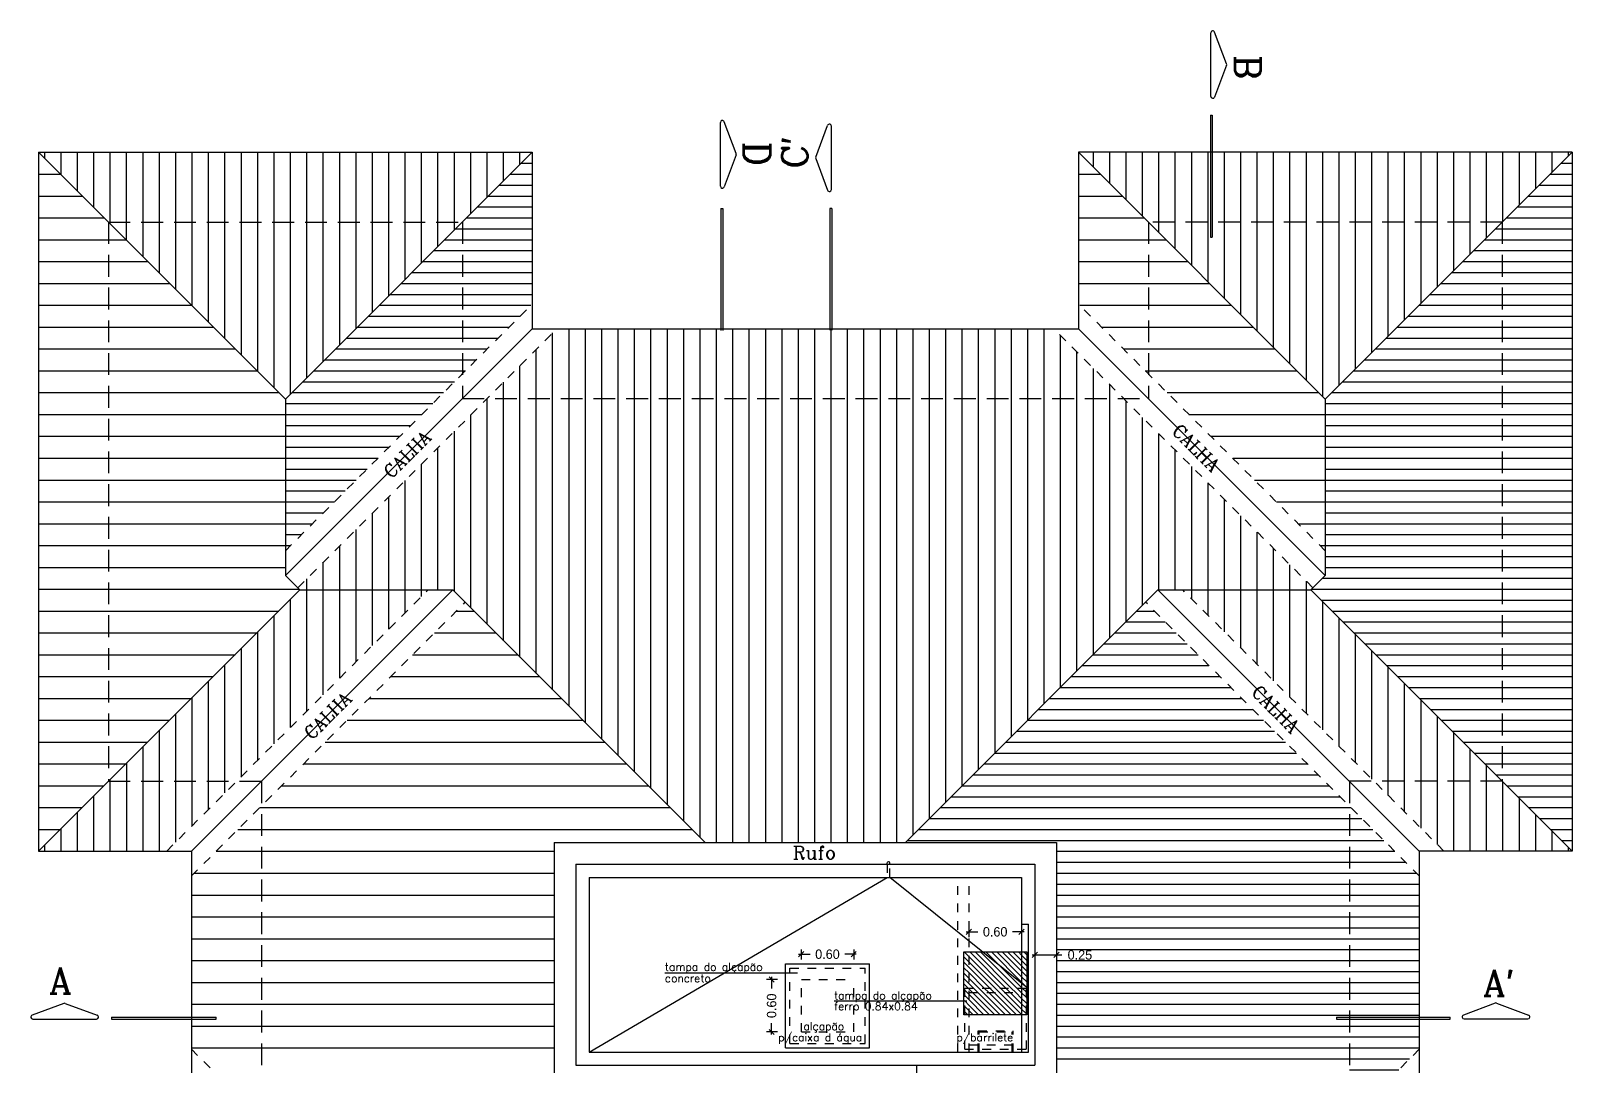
# Model space of a CAD drawing. Extents: x 63 to 100, y -593278 to 70.
# Drawn here: x 62.84 to 80.48, y 58.55 to 70.39 of the extents above; entities that cross this region are included whole.
import ezdxf

# ---------------------------------------------------------------- set-up
doc = ezdxf.new("R2010")
doc.units = 0
doc.header["$LTSCALE"] = 2
doc.linetypes.add('DASHED2', pattern=[0.375, 0.25, -0.125])
doc.layers.get('0').update_dxf_attribs({"linetype": 'CONTINUOUS'})
doc.layers.get('DEFPOINTS').update_dxf_attribs({"linetype": 'CONTINUOUS'})
for name, color, linetype in [('COTAS', 244, 'CONTINUOUS'), ('PAREDE', 7, 'CONTINUOUS'), ('TELHADO', 30, 'CONTINUOUS'), ('TEXTO', 1, 'CONTINUOUS')]:
    doc.layers.add(name, color=color, linetype=linetype)
doc.styles.add('ROMANC', font='ROMANC.SHX')
doc.dimstyles.get("Standard").update_dxf_attribs({"dimtxt": 0.18, "dimasz": 0.18, "dimexe": 0.18, "dimexo": 0.0625, "dimgap": 0.09, "dimtad": 0, "dimtih": 1, "dimtoh": 1, "dimdec": 4, "dimzin": 0, "dimtxsty": 'STANDARD', "dimcen": 0.09, "dimazin": 3, "dimtfac": 1, "dimtdec": 4, "dimtofl": 0, "dimtmove": 0, "dimatfit": 3, "dimtolj": 1, "dimtzin": 0})

# ---------------------------------------------------------------- blocks, each defined once
blk = doc.blocks.new('_OBLIQUE')
at = {"color": 0, "linetype": 'BYBLOCK'}
blk.add_line((-0.5, -0.5), (0.5, 0.5), dxfattribs=at)
blk = doc.blocks.new('*D2')
at = {"color": 244, "linetype": 'BYBLOCK', "ltscale": 0.2}
for p, q in [((73.549, 59.111), (73.681, 59.111)), ((73.579, 59.162), (73.579, 59.051)), ((74.209, 59.111), (74.077, 59.111)), ((74.179, 59.162), (74.179, 59.051))]:
    blk.add_line(p, q, dxfattribs=at)
at = {"layer": 'DEFPOINTS', "color": 0, "linetype": 'BYBLOCK', "ltscale": 0.2}
for p in [(73.579, 60.002), (74.179, 60.002), (74.179, 59.111)]:
    blk.add_point(p, dxfattribs=at)
at = {"color": 244, "linetype": 'BYBLOCK', "ltscale": 0.2, "xscale": 0.06, "yscale": 0.06, "zscale": 0.06, "rotation": 180}
blk.add_blockref('_OBLIQUE', (73.579, 59.111), dxfattribs=at)
at = {"color": 244, "linetype": 'BYBLOCK', "ltscale": 0.2, "xscale": 0.06, "yscale": 0.06, "zscale": 0.06}
blk.add_blockref('_OBLIQUE', (74.179, 59.111), dxfattribs=at)
at = {"color": 30, "linetype": 'BYBLOCK', "ltscale": 0.2, "insert": (73.879, 59.111), "char_height": 0.108, "attachment_point": 5}
blk.add_mtext('\\A1;0.60', dxfattribs=at)
blk = doc.blocks.new('*D3')
at = {"color": 244, "linetype": 'BYBLOCK', "ltscale": 0.2}
for p, q in [((72.199, 58.979), (72.331, 58.979)), ((72.229, 59.032), (72.229, 58.919)), ((72.859, 58.979), (72.727, 58.979)), ((72.829, 59.032), (72.829, 58.919))]:
    blk.add_line(p, q, dxfattribs=at)
at = {"layer": 'DEFPOINTS', "color": 0, "linetype": 'BYBLOCK', "ltscale": 0.2}
for p in [(72.229, 59.872), (72.829, 59.872), (72.829, 58.979)]:
    blk.add_point(p, dxfattribs=at)
at = {"color": 244, "linetype": 'BYBLOCK', "ltscale": 0.2, "xscale": 0.06, "yscale": 0.06, "zscale": 0.06, "rotation": 180}
blk.add_blockref('_OBLIQUE', (72.229, 58.979), dxfattribs=at)
at = {"color": 244, "linetype": 'BYBLOCK', "ltscale": 0.2, "xscale": 0.06, "yscale": 0.06, "zscale": 0.06}
blk.add_blockref('_OBLIQUE', (72.829, 58.979), dxfattribs=at)
at = {"color": 30, "linetype": 'BYBLOCK', "ltscale": 0.2, "insert": (72.529, 58.979), "char_height": 0.108, "attachment_point": 5}
blk.add_mtext('\\A1;0.60', dxfattribs=at)
blk = doc.blocks.new('*D4')
at = {"color": 244, "linetype": 'BYBLOCK', "ltscale": 0.2}
for p, q in [((71.323, 60.502), (71.323, 60.37)), ((71.389, 60.472), (71.263, 60.472)), ((71.323, 59.842), (71.323, 59.974)), ((71.389, 59.872), (71.263, 59.872))]:
    blk.add_line(p, q, dxfattribs=at)
at = {"layer": 'DEFPOINTS', "color": 0, "linetype": 'BYBLOCK', "ltscale": 0.2}
for p in [(72.229, 60.472), (71.323, 59.872), (72.229, 59.872)]:
    blk.add_point(p, dxfattribs=at)
at = {"color": 244, "linetype": 'BYBLOCK', "ltscale": 0.2, "xscale": 0.06, "yscale": 0.06, "zscale": 0.06}
for p, rotation in [((71.323, 60.472), 90), ((71.323, 59.872), 270)]:
    blk.add_blockref('_OBLIQUE', p, dxfattribs=dict(at, rotation=rotation))
at = {"color": 30, "linetype": 'BYBLOCK', "ltscale": 0.2, "insert": (71.323, 60.172), "char_height": 0.108, "attachment_point": 5, "rotation": 90}
blk.add_mtext('\\A1;0.60', dxfattribs=at)
blk = doc.blocks.new('*X1')
at = {"color": 0, "linetype": 'CONTINUOUS'}
for p, q in [((163.056, -96.558), (163.066, -96.548)), ((163.056, -96.62), (163.066, -96.61)), ((163.066, -96.548), (163.1, -96.515)), ((163.066, -96.61), (163.116, -96.56)), ((163.066, -96.672), (163.116, -96.622)), ((163.116, -96.745), (163.347, -96.515)), ((163.116, -96.684), (163.285, -96.515)), ((163.116, -96.622), (163.223, -96.515)), ((163.116, -96.56), (163.162, -96.515)), ((163.153, -96.77), (163.409, -96.515)), ((163.215, -96.77), (163.471, -96.515)), ((163.277, -96.77), (163.533, -96.515)), ((163.339, -96.77), (163.595, -96.515)), ((163.401, -96.77), (163.657, -96.515)), ((163.463, -96.77), (163.716, -96.517)), ((163.525, -96.77), (163.716, -96.579)), ((163.586, -96.77), (163.716, -96.64)), ((163.716, -96.517), (163.718, -96.515)), ((163.716, -96.579), (163.766, -96.529)), ((163.716, -96.64), (163.766, -96.59)), ((163.716, -96.702), (163.766, -96.652)), ((163.766, -96.529), (163.776, -96.519)), ((163.766, -96.59), (163.776, -96.58)), ((163.766, -96.652), (163.776, -96.642)), ((163.056, -96.682), (163.066, -96.672)), ((163.056, -96.744), (163.066, -96.734)), ((163.056, -96.805), (163.066, -96.795)), ((163.056, -96.867), (163.103, -96.82)), ((163.066, -96.734), (163.116, -96.684)), ((163.066, -96.795), (163.116, -96.745)), ((163.103, -96.82), (163.153, -96.77)), ((163.116, -97.117), (163.413, -96.82)), ((163.116, -97.055), (163.351, -96.82)), ((163.116, -96.993), (163.289, -96.82)), ((163.116, -96.931), (163.227, -96.82)), ((163.116, -96.869), (163.165, -96.82)), ((163.116, -97.179), (163.475, -96.82)), ((163.122, -97.235), (163.536, -96.82)), ((163.165, -96.82), (163.215, -96.77)), ((163.184, -97.235), (163.598, -96.82)), ((163.227, -96.82), (163.277, -96.77)), ((163.246, -97.235), (163.66, -96.82)), ((163.289, -96.82), (163.339, -96.77)), ((163.308, -97.235), (163.716, -96.826)), ((163.351, -96.82), (163.401, -96.77)), ((163.413, -96.82), (163.463, -96.77)), ((163.475, -96.82), (163.525, -96.77)), ((163.536, -96.82), (163.586, -96.77)), ((163.598, -96.82), (163.648, -96.77)), ((163.648, -96.77), (163.716, -96.702)), ((163.66, -96.82), (163.71, -96.77)), ((163.71, -96.77), (163.716, -96.764)), ((163.716, -96.764), (163.766, -96.714)), ((163.716, -96.826), (163.722, -96.82)), ((163.716, -96.888), (163.776, -96.828)), ((163.722, -96.82), (163.766, -96.776)), ((163.766, -96.714), (163.776, -96.704)), ((163.766, -96.776), (163.776, -96.766)), ((163.056, -96.929), (163.116, -96.869)), ((163.056, -96.991), (163.116, -96.931)), ((163.056, -97.053), (163.116, -96.993)), ((163.37, -97.235), (163.716, -96.888)), ((163.432, -97.235), (163.716, -96.95)), ((163.493, -97.235), (163.716, -97.012)), ((163.716, -96.95), (163.776, -96.89)), ((163.716, -97.012), (163.776, -96.952)), ((163.056, -97.115), (163.116, -97.055)), ((163.056, -97.177), (163.116, -97.117)), ((163.06, -97.235), (163.116, -97.179)), ((163.555, -97.235), (163.716, -97.074)), ((163.617, -97.235), (163.716, -97.135)), ((163.716, -97.074), (163.776, -97.014)), ((163.716, -97.135), (163.776, -97.075)), ((163.716, -97.197), (163.776, -97.137)), ((163.679, -97.235), (163.716, -97.197)), ((163.741, -97.235), (163.776, -97.199))]:
    blk.add_line(p, q, dxfattribs=at)
blk = doc.blocks.new('*D6')
at = {"color": 244, "linetype": 'BYBLOCK', "ltscale": 0.2}
for p, q in [((74.579, 60.242), (74.579, 59.815)), ((74.329, 60.012), (74.329, 59.815)), ((74.299, 59.875), (74.579, 59.875)), ((74.579, 59.875), (74.639, 59.875))]:
    blk.add_line(p, q, dxfattribs=at)
at = {"layer": 'DEFPOINTS', "color": 0, "linetype": 'BYBLOCK', "ltscale": 0.2}
for p in [(74.579, 61.082), (74.329, 60.852), (74.579, 59.875)]:
    blk.add_point(p, dxfattribs=at)
at = {"color": 244, "linetype": 'BYBLOCK', "ltscale": 0.2, "xscale": 0.06, "yscale": 0.06, "zscale": 0.06, "rotation": 180}
blk.add_blockref('_OBLIQUE', (74.329, 59.875), dxfattribs=at)
at = {"color": 244, "linetype": 'BYBLOCK', "ltscale": 0.2, "xscale": 0.06, "yscale": 0.06, "zscale": 0.06}
blk.add_blockref('_OBLIQUE', (74.579, 59.875), dxfattribs=at)
at = {"color": 30, "linetype": 'BYBLOCK', "ltscale": 0.2, "insert": (74.846, 59.875), "char_height": 0.108, "attachment_point": 5}
blk.add_mtext('\\A1;0.25', dxfattribs=at)
blk = doc.blocks.new('*X34')
at = {"color": 0, "ltscale": 0.2}
for p, q in [((80.477, 69), (80.479, 69)), ((80.352, 68.875), (80.479, 68.875)), ((80.102, 68.625), (80.479, 68.625)), ((80.227, 68.75), (80.479, 68.75)), ((79.977, 68.5), (80.479, 68.5)), ((79.852, 68.375), (80.479, 68.375)), ((79.602, 68.125), (79.679, 68.125)), ((79.679, 68.125), (80.479, 68.125)), ((79.727, 68.25), (80.479, 68.25)), ((79.477, 68), (79.679, 68)), ((79.679, 68), (80.479, 68)), ((79.227, 67.75), (79.679, 67.75)), ((79.352, 67.875), (79.679, 67.875)), ((79.679, 67.875), (80.479, 67.875)), ((79.679, 67.75), (80.479, 67.75)), ((79.102, 67.625), (79.679, 67.625)), ((79.679, 67.625), (80.479, 67.625)), ((78.977, 67.5), (79.679, 67.5)), ((79.679, 67.5), (80.479, 67.5)), ((78.727, 67.25), (79.679, 67.25)), ((78.852, 67.375), (79.679, 67.375)), ((79.679, 67.375), (80.479, 67.375)), ((79.679, 67.25), (80.479, 67.25)), ((78.602, 67.125), (79.679, 67.125)), ((79.679, 67.125), (80.479, 67.125)), ((78.352, 66.875), (79.679, 66.875)), ((78.477, 67), (79.679, 67)), ((79.679, 67), (80.479, 67)), ((79.679, 66.875), (80.479, 66.875)), ((78.227, 66.75), (79.679, 66.75)), ((79.679, 66.75), (80.479, 66.75)), ((77.977, 66.5), (79.679, 66.5)), ((78.102, 66.625), (79.679, 66.625)), ((79.679, 66.625), (80.479, 66.625)), ((79.679, 66.5), (80.479, 66.5)), ((77.852, 66.375), (79.679, 66.375)), ((79.679, 66.375), (80.479, 66.375)), ((77.727, 66.25), (79.679, 66.25)), ((79.679, 66.25), (80.479, 66.25)), ((77.654, 66.125), (79.679, 66.125)), ((77.654, 66), (79.679, 66)), ((79.679, 66.125), (80.479, 66.125)), ((79.679, 66), (80.479, 66)), ((77.654, 65.875), (79.679, 65.875)), ((79.679, 65.875), (80.479, 65.875)), ((77.654, 65.75), (79.679, 65.75)), ((77.654, 65.625), (79.679, 65.625)), ((79.679, 65.75), (80.479, 65.75)), ((79.679, 65.625), (80.479, 65.625)), ((77.654, 65.5), (79.679, 65.5)), ((79.679, 65.5), (80.479, 65.5)), ((77.654, 65.375), (79.679, 65.375)), ((79.679, 65.375), (80.479, 65.375)), ((77.654, 65.25), (79.679, 65.25)), ((77.654, 65.125), (79.679, 65.125)), ((79.679, 65.25), (80.479, 65.25)), ((79.679, 65.125), (80.479, 65.125)), ((77.654, 65), (79.679, 65)), ((79.679, 65), (80.479, 65)), ((77.654, 64.875), (79.679, 64.875)), ((77.654, 64.75), (79.679, 64.75)), ((79.679, 64.875), (80.479, 64.875)), ((79.679, 64.75), (80.479, 64.75)), ((77.654, 64.625), (79.679, 64.625)), ((79.679, 64.625), (80.479, 64.625)), ((77.654, 64.5), (79.679, 64.5)), ((79.679, 64.5), (80.479, 64.5)), ((77.654, 64.375), (79.679, 64.375)), ((77.654, 64.25), (79.679, 64.25)), ((79.679, 64.375), (80.479, 64.375)), ((79.679, 64.25), (80.479, 64.25)), ((77.622, 64.125), (79.679, 64.125)), ((79.679, 64.125), (80.479, 64.125)), ((77.497, 64), (79.679, 64)), ((77.606, 63.875), (79.679, 63.875)), ((79.679, 64), (80.479, 64)), ((79.679, 63.875), (80.479, 63.875)), ((77.731, 63.75), (79.679, 63.75)), ((79.679, 63.75), (80.479, 63.75)), ((77.856, 63.625), (79.679, 63.625)), ((77.981, 63.5), (79.679, 63.5)), ((79.679, 63.625), (80.479, 63.625)), ((79.679, 63.5), (80.479, 63.5)), ((78.106, 63.375), (79.679, 63.375)), ((79.679, 63.375), (80.479, 63.375)), ((78.231, 63.25), (79.679, 63.25)), ((79.679, 63.25), (80.479, 63.25)), ((78.356, 63.125), (79.679, 63.125)), ((78.481, 63), (79.679, 63)), ((79.679, 63.125), (80.479, 63.125)), ((79.679, 63), (80.479, 63)), ((78.606, 62.875), (79.679, 62.875)), ((79.679, 62.875), (80.479, 62.875)), ((78.731, 62.75), (79.679, 62.75)), ((78.856, 62.625), (79.679, 62.625)), ((79.679, 62.75), (80.479, 62.75)), ((79.679, 62.625), (80.479, 62.625)), ((78.981, 62.5), (79.679, 62.5)), ((79.679, 62.5), (80.479, 62.5)), ((79.106, 62.375), (79.679, 62.375)), ((79.679, 62.375), (80.479, 62.375)), ((79.231, 62.25), (79.679, 62.25)), ((79.356, 62.125), (79.679, 62.125)), ((79.679, 62.25), (80.479, 62.25)), ((79.679, 62.125), (80.479, 62.125)), ((79.481, 62), (79.679, 62)), ((79.679, 62), (80.479, 62)), ((79.606, 61.875), (79.679, 61.875)), ((79.679, 61.875), (80.479, 61.875)), ((79.731, 61.75), (80.479, 61.75)), ((79.856, 61.625), (80.479, 61.625)), ((79.981, 61.5), (80.479, 61.5)), ((80.106, 61.375), (80.479, 61.375)), ((80.231, 61.25), (80.479, 61.25)), ((80.356, 61.125), (80.479, 61.125))]:
    blk.add_line(p, q, dxfattribs=at)
blk = doc.blocks.new('*X35')
at = {"color": 0, "ltscale": 0.2}
for p, q in [((68.577, 69), (68.579, 69)), ((68.452, 68.875), (68.579, 68.875)), ((68.202, 68.625), (68.579, 68.625)), ((68.327, 68.75), (68.579, 68.75)), ((68.077, 68.5), (68.579, 68.5)), ((67.952, 68.375), (68.579, 68.375)), ((67.702, 68.125), (67.779, 68.125)), ((67.779, 68.125), (68.579, 68.125)), ((67.827, 68.25), (68.579, 68.25)), ((67.577, 68), (67.779, 68)), ((67.779, 68), (68.579, 68)), ((67.327, 67.75), (67.779, 67.75)), ((67.452, 67.875), (67.779, 67.875)), ((67.779, 67.875), (68.579, 67.875)), ((67.779, 67.75), (68.579, 67.75)), ((67.202, 67.625), (67.779, 67.625)), ((67.779, 67.625), (68.579, 67.625)), ((67.077, 67.5), (67.779, 67.5)), ((67.779, 67.5), (68.579, 67.5)), ((66.827, 67.25), (67.779, 67.25)), ((66.952, 67.375), (67.779, 67.375)), ((67.779, 67.375), (68.579, 67.375)), ((67.779, 67.25), (68.564, 67.25)), ((66.702, 67.125), (67.779, 67.125)), ((67.779, 67.125), (68.439, 67.125)), ((66.452, 66.875), (67.779, 66.875)), ((66.577, 67), (67.779, 67)), ((67.779, 67), (68.314, 67)), ((67.779, 66.875), (68.189, 66.875)), ((66.327, 66.75), (67.779, 66.75)), ((67.779, 66.75), (68.064, 66.75)), ((66.077, 66.5), (67.779, 66.5)), ((66.202, 66.625), (67.779, 66.625)), ((67.779, 66.625), (67.939, 66.625)), ((67.779, 66.5), (67.814, 66.5)), ((65.952, 66.375), (67.689, 66.375)), ((65.827, 66.25), (67.564, 66.25)), ((65.754, 66.125), (67.439, 66.125)), ((65.754, 66), (67.314, 66)), ((65.754, 65.875), (67.189, 65.875)), ((65.754, 65.75), (67.064, 65.75)), ((65.754, 65.625), (66.939, 65.625)), ((65.754, 65.5), (66.814, 65.5)), ((65.754, 65.375), (66.689, 65.375)), ((65.754, 65.25), (66.564, 65.25)), ((65.754, 65.125), (66.439, 65.125)), ((65.754, 65), (66.314, 65)), ((65.754, 64.875), (66.189, 64.875)), ((65.754, 64.75), (66.064, 64.75)), ((65.754, 64.625), (65.939, 64.625)), ((65.754, 64.5), (65.814, 64.5)), ((75.497, 63.75), (75.698, 63.75)), ((75.247, 63.5), (75.948, 63.5)), ((75.372, 63.625), (75.823, 63.625)), ((75.122, 63.375), (76.073, 63.375)), ((74.997, 63.25), (76.198, 63.25)), ((74.747, 63), (76.448, 63)), ((74.872, 63.125), (76.323, 63.125)), ((74.622, 62.875), (76.573, 62.875)), ((74.372, 62.625), (76.823, 62.625)), ((74.497, 62.75), (76.698, 62.75)), ((74.247, 62.5), (76.948, 62.5)), ((74.122, 62.375), (77.073, 62.375)), ((73.872, 62.125), (77.323, 62.125)), ((73.997, 62.25), (77.198, 62.25)), ((73.747, 62), (77.448, 62)), ((73.497, 61.75), (77.698, 61.75)), ((73.622, 61.875), (77.573, 61.875)), ((73.372, 61.625), (77.823, 61.625)), ((73.247, 61.5), (77.929, 61.5)), ((77.929, 61.5), (77.948, 61.5)), ((72.997, 61.25), (77.929, 61.25)), ((73.122, 61.375), (77.929, 61.375)), ((77.929, 61.375), (78.073, 61.375)), ((77.929, 61.25), (78.198, 61.25)), ((72.872, 61.125), (77.929, 61.125)), ((77.929, 61.125), (78.323, 61.125)), ((74.579, 61), (77.929, 61)), ((74.579, 60.875), (77.929, 60.875)), ((77.929, 61), (78.448, 61)), ((77.929, 60.875), (78.573, 60.875)), ((74.579, 60.75), (77.929, 60.75)), ((77.929, 60.75), (78.698, 60.75)), ((74.579, 60.625), (77.929, 60.625)), ((77.929, 60.625), (78.729, 60.625)), ((74.579, 60.5), (77.929, 60.5)), ((74.579, 60.375), (77.929, 60.375)), ((77.929, 60.5), (78.729, 60.5)), ((77.929, 60.375), (78.729, 60.375)), ((74.579, 60.25), (77.929, 60.25)), ((77.929, 60.25), (78.729, 60.25)), ((74.579, 60.125), (77.929, 60.125)), ((74.579, 60), (77.929, 60)), ((77.929, 60.125), (78.729, 60.125)), ((77.929, 60), (78.729, 60)), ((74.579, 59.875), (77.929, 59.875)), ((77.929, 59.875), (78.729, 59.875)), ((74.579, 59.75), (77.929, 59.75)), ((74.579, 59.625), (77.929, 59.625)), ((77.929, 59.75), (78.729, 59.75)), ((77.929, 59.625), (78.729, 59.625)), ((74.579, 59.5), (77.929, 59.5)), ((77.929, 59.5), (78.729, 59.5)), ((74.579, 59.375), (77.929, 59.375)), ((77.929, 59.375), (78.729, 59.375)), ((74.579, 59.25), (77.929, 59.25)), ((74.579, 59.125), (77.929, 59.125)), ((77.929, 59.25), (78.729, 59.25)), ((77.929, 59.125), (78.729, 59.125)), ((74.579, 59), (77.929, 59)), ((74.579, 58.875), (77.929, 58.875)), ((74.579, 58.75), (77.929, 58.75)), ((74.579, 58.625), (77.929, 58.625))]:
    blk.add_line(p, q, dxfattribs=at)
blk = doc.blocks.new('*X36')
at = {"color": 0, "ltscale": 0.2}
for p, q in [((77.929, 59), (78.729, 59)), ((77.929, 58.875), (78.729, 58.875)), ((77.929, 58.75), (78.729, 58.75)), ((77.929, 58.625), (78.619, 58.625)), ((77.929, 58.5), (78.494, 58.5)), ((77.929, 58.375), (78.369, 58.375)), ((77.929, 58.25), (78.244, 58.25)), ((77.929, 58.125), (78.119, 58.125)), ((77.929, 58), (77.994, 58))]:
    blk.add_line(p, q, dxfattribs=at)
blk = doc.blocks.new('*X37')
at = {"color": 0, "ltscale": 0.2}
for p, q in [((63, 68.931), (63, 69.002)), ((63.187, 68.744), (63.187, 69.002)), ((63.375, 68.556), (63.375, 69.002)), ((63.562, 68.369), (63.562, 69.002)), ((63.75, 68.202), (63.75, 69.002)), ((63.937, 68.202), (63.937, 69.002)), ((64.125, 68.202), (64.125, 69.002)), ((64.312, 68.202), (64.312, 69.002)), ((64.5, 68.202), (64.5, 69.002)), ((64.687, 68.202), (64.687, 69.002)), ((64.875, 68.202), (64.875, 69.002)), ((65.062, 68.202), (65.062, 69.002)), ((65.25, 68.202), (65.25, 69.002)), ((65.437, 68.202), (65.437, 69.002)), ((65.625, 68.202), (65.625, 69.002)), ((65.812, 68.202), (65.812, 69.002)), ((66, 68.202), (66, 69.002)), ((66.187, 68.202), (66.187, 69.002)), ((66.375, 68.202), (66.375, 69.002)), ((66.562, 68.202), (66.562, 69.002)), ((66.75, 68.202), (66.75, 69.002)), ((66.937, 68.202), (66.937, 69.002)), ((67.125, 68.202), (67.125, 69.002)), ((67.312, 68.202), (67.312, 69.002)), ((67.5, 68.202), (67.5, 69.002)), ((67.687, 68.202), (67.687, 69.002)), ((67.875, 68.298), (67.875, 69.002)), ((68.062, 68.486), (68.062, 69.002)), ((68.25, 68.673), (68.25, 69.002)), ((68.437, 68.861), (68.437, 69.002)), ((75, 68.831), (75, 69.002)), ((75.187, 68.644), (75.187, 69.002)), ((75.375, 68.456), (75.375, 69.002)), ((75.562, 68.269), (75.562, 69.002)), ((75.75, 68.202), (75.75, 69.002)), ((75.937, 68.202), (75.937, 69.002)), ((76.125, 68.202), (76.125, 69.002)), ((76.312, 68.202), (76.312, 69.002)), ((76.5, 68.202), (76.5, 69.002)), ((76.687, 68.202), (76.687, 69.002)), ((76.875, 68.202), (76.875, 69.002)), ((77.062, 68.202), (77.062, 69.002)), ((77.25, 68.202), (77.25, 69.002)), ((77.437, 68.202), (77.437, 69.002)), ((77.625, 68.202), (77.625, 69.002)), ((77.812, 68.202), (77.812, 69.002)), ((78, 68.202), (78, 69.002)), ((78.187, 68.202), (78.187, 69.002)), ((78.375, 68.202), (78.375, 69.002)), ((78.562, 68.202), (78.562, 69.002)), ((78.75, 68.202), (78.75, 69.002)), ((78.937, 68.202), (78.937, 69.002)), ((79.125, 68.202), (79.125, 69.002)), ((79.312, 68.202), (79.312, 69.002)), ((79.5, 68.202), (79.5, 69.002)), ((79.687, 68.211), (79.687, 69.002)), ((79.875, 68.398), (79.875, 69.002)), ((80.062, 68.586), (80.062, 69.002)), ((80.25, 68.773), (80.25, 69.002)), ((80.437, 68.961), (80.437, 69.002)), ((63.75, 68.181), (63.75, 68.202)), ((63.937, 67.994), (63.937, 68.202)), ((64.125, 67.806), (64.125, 68.202)), ((64.312, 67.619), (64.312, 68.202)), ((64.5, 67.431), (64.5, 68.202)), ((64.687, 67.244), (64.687, 68.202)), ((64.875, 67.056), (64.875, 68.202)), ((65.062, 66.869), (65.062, 68.202)), ((65.25, 66.681), (65.25, 68.202)), ((65.437, 66.494), (65.437, 68.202)), ((65.625, 66.306), (65.625, 68.202)), ((65.812, 66.236), (65.812, 68.202)), ((66, 66.423), (66, 68.202)), ((66.187, 66.611), (66.187, 68.202)), ((66.375, 66.798), (66.375, 68.202)), ((66.562, 66.986), (66.562, 68.202)), ((66.75, 67.173), (66.75, 68.202)), ((66.937, 67.361), (66.937, 68.202)), ((67.125, 67.548), (67.125, 68.202)), ((67.312, 67.736), (67.312, 68.202)), ((67.5, 67.923), (67.5, 68.202)), ((67.687, 68.111), (67.687, 68.202)), ((75.75, 68.081), (75.75, 68.202)), ((75.937, 67.894), (75.937, 68.202)), ((76.125, 67.706), (76.125, 68.202)), ((76.312, 67.519), (76.312, 68.202)), ((76.5, 67.331), (76.5, 68.202)), ((76.687, 67.144), (76.687, 68.202)), ((76.875, 66.956), (76.875, 68.202)), ((77.062, 66.769), (77.062, 68.202)), ((77.25, 66.581), (77.25, 68.202)), ((77.437, 66.394), (77.437, 68.202)), ((77.625, 66.206), (77.625, 68.202)), ((77.812, 66.336), (77.812, 68.202)), ((78, 66.523), (78, 68.202)), ((78.187, 66.711), (78.187, 68.202)), ((78.375, 66.898), (78.375, 68.202)), ((78.562, 67.086), (78.562, 68.202)), ((78.75, 67.273), (78.75, 68.202)), ((78.937, 67.461), (78.937, 68.202)), ((79.125, 67.648), (79.125, 68.202)), ((79.312, 67.836), (79.312, 68.202)), ((79.5, 68.023), (79.5, 68.202))]:
    blk.add_line(p, q, dxfattribs=at)
blk = doc.blocks.new('*X38')
at = {"color": 0, "ltscale": 0.2}
for p, q in [((68.812, 66.182), (68.812, 66.933)), ((69, 66.182), (69, 66.982)), ((69.187, 66.182), (69.187, 66.982)), ((69.375, 66.182), (69.375, 66.982)), ((69.562, 66.182), (69.562, 66.982)), ((69.75, 66.182), (69.75, 66.982)), ((69.937, 66.182), (69.937, 66.982)), ((70.125, 66.182), (70.125, 66.982)), ((70.312, 66.182), (70.312, 66.982)), ((70.5, 66.182), (70.5, 66.982)), ((70.687, 66.182), (70.687, 66.982)), ((70.875, 66.182), (70.875, 66.982)), ((71.062, 66.182), (71.062, 66.982)), ((71.25, 66.182), (71.25, 66.982)), ((71.437, 66.182), (71.437, 66.982)), ((71.625, 66.182), (71.625, 66.982)), ((71.812, 66.182), (71.812, 66.982)), ((72, 66.182), (72, 66.982)), ((72.187, 66.182), (72.187, 66.982)), ((72.375, 66.182), (72.375, 66.982)), ((72.562, 66.182), (72.562, 66.982)), ((72.75, 66.182), (72.75, 66.982)), ((72.937, 66.182), (72.937, 66.982)), ((73.125, 66.182), (73.125, 66.982)), ((73.312, 66.182), (73.312, 66.982)), ((73.5, 66.182), (73.5, 66.982)), ((73.687, 66.182), (73.687, 66.982)), ((73.875, 66.182), (73.875, 66.982)), ((74.062, 66.182), (74.062, 66.982)), ((74.25, 66.182), (74.25, 66.982)), ((74.437, 66.182), (74.437, 66.982)), ((74.625, 66.182), (74.625, 66.903)), ((68.625, 66.182), (68.625, 66.745)), ((74.812, 66.182), (74.812, 66.716)), ((68.437, 66.182), (68.437, 66.558)), ((75, 66.182), (75, 66.528)), ((68.25, 66.182), (68.25, 66.37)), ((75.187, 66.182), (75.187, 66.341)), ((68.062, 66.182), (68.062, 66.183)), ((68.062, 63.599), (68.062, 66.182)), ((68.25, 63.411), (68.25, 66.182)), ((68.437, 63.224), (68.437, 66.182)), ((68.625, 63.036), (68.625, 66.182)), ((68.812, 62.849), (68.812, 66.182)), ((69, 62.661), (69, 66.182)), ((69.187, 62.474), (69.187, 66.182)), ((69.375, 62.286), (69.375, 66.182)), ((69.562, 62.099), (69.562, 66.182)), ((69.75, 61.911), (69.75, 66.182)), ((69.937, 61.724), (69.937, 66.182)), ((70.125, 61.536), (70.125, 66.182)), ((70.312, 61.349), (70.312, 66.182)), ((70.5, 61.161), (70.5, 66.182)), ((70.687, 61.102), (70.687, 66.182)), ((70.875, 61.102), (70.875, 66.182)), ((71.062, 61.102), (71.062, 66.182)), ((71.25, 61.102), (71.25, 66.182)), ((71.437, 61.102), (71.437, 66.182)), ((71.625, 61.102), (71.625, 66.182)), ((71.812, 61.102), (71.812, 66.182)), ((72, 61.102), (72, 66.182)), ((72.187, 61.102), (72.187, 66.182)), ((72.375, 61.102), (72.375, 66.182)), ((72.562, 61.102), (72.562, 66.182)), ((72.75, 61.102), (72.75, 66.182)), ((72.937, 61.191), (72.937, 66.182)), ((73.125, 61.378), (73.125, 66.182)), ((73.312, 61.566), (73.312, 66.182)), ((73.5, 61.753), (73.5, 66.182)), ((73.687, 61.941), (73.687, 66.182)), ((73.875, 62.128), (73.875, 66.182)), ((74.062, 62.316), (74.062, 66.182)), ((74.25, 62.503), (74.25, 66.182)), ((74.437, 62.691), (74.437, 66.182)), ((74.625, 62.878), (74.625, 66.182)), ((74.812, 63.066), (74.812, 66.182)), ((75, 63.253), (75, 66.182)), ((75.187, 63.441), (75.187, 66.182)), ((75.375, 63.628), (75.375, 66.153)), ((67.875, 63.786), (67.875, 65.995)), ((67.687, 63.974), (67.687, 65.808)), ((75.562, 63.816), (75.562, 65.966)), ((67.5, 63.992), (67.5, 65.62)), ((75.75, 63.992), (75.75, 65.778)), ((75.937, 63.992), (75.937, 65.591)), ((67.312, 63.992), (67.312, 65.433)), ((76.125, 63.992), (76.125, 65.403)), ((67.125, 63.992), (67.125, 65.245)), ((76.312, 63.992), (76.312, 65.216)), ((66.937, 63.992), (66.937, 65.058)), ((76.5, 63.992), (76.5, 65.028)), ((66.75, 63.992), (66.75, 64.87)), ((76.687, 63.992), (76.687, 64.841)), ((66.562, 63.992), (66.562, 64.683)), ((76.875, 63.992), (76.875, 64.653)), ((66.375, 63.992), (66.375, 64.495)), ((77.062, 63.992), (77.062, 64.466)), ((66.187, 63.992), (66.187, 64.308)), ((77.25, 63.992), (77.25, 64.278)), ((66, 63.992), (66, 64.12)), ((77.437, 63.992), (77.437, 64.091))]:
    blk.add_line(p, q, dxfattribs=at)
blk = doc.blocks.new('*X39')
at = {"color": 0, "ltscale": 0.2}
for p, q in [((65.812, 62.418), (65.812, 63.886)), ((66, 62.606), (66, 63.992)), ((66.187, 62.793), (66.187, 63.992)), ((66.375, 62.981), (66.375, 63.992)), ((66.562, 63.168), (66.562, 63.992)), ((66.75, 63.356), (66.75, 63.992)), ((66.937, 63.543), (66.937, 63.992)), ((67.125, 63.731), (67.125, 63.992)), ((67.312, 63.918), (67.312, 63.992)), ((76.125, 63.889), (76.125, 63.992)), ((76.312, 63.702), (76.312, 63.992)), ((76.5, 63.514), (76.5, 63.992)), ((76.687, 63.327), (76.687, 63.992)), ((76.875, 63.139), (76.875, 63.992)), ((77.062, 62.952), (77.062, 63.992)), ((77.25, 62.764), (77.25, 63.992)), ((77.437, 62.577), (77.437, 63.992)), ((77.625, 62.389), (77.625, 63.856)), ((65.625, 62.231), (65.625, 63.698)), ((65.437, 62.043), (65.437, 63.511)), ((77.812, 62.202), (77.812, 63.669)), ((65.25, 61.856), (65.25, 63.323)), ((78, 62.014), (78, 63.481)), ((78.187, 61.827), (78.187, 63.294)), ((65.062, 61.802), (65.062, 63.136)), ((78.375, 61.802), (78.375, 63.106)), ((64.875, 61.802), (64.875, 62.948)), ((78.562, 61.802), (78.562, 62.919)), ((64.687, 61.802), (64.687, 62.761)), ((78.75, 61.802), (78.75, 62.731)), ((64.5, 61.802), (64.5, 62.573)), ((78.937, 61.802), (78.937, 62.544)), ((64.312, 61.802), (64.312, 62.386)), ((79.125, 61.802), (79.125, 62.356)), ((64.125, 61.802), (64.125, 62.198)), ((79.312, 61.802), (79.312, 62.169)), ((63.938, 61.802), (63.938, 62.011)), ((79.5, 61.802), (79.5, 61.981)), ((63.75, 61.802), (63.75, 61.823)), ((63.75, 61.002), (63.75, 61.802)), ((63.938, 61.002), (63.938, 61.802)), ((64.125, 61.002), (64.125, 61.802)), ((64.312, 61.002), (64.312, 61.802)), ((64.5, 61.106), (64.5, 61.802)), ((64.687, 61.293), (64.687, 61.802)), ((64.875, 61.481), (64.875, 61.802)), ((65.062, 61.668), (65.062, 61.802)), ((78.375, 61.639), (78.375, 61.802)), ((78.562, 61.452), (78.562, 61.802)), ((78.75, 61.264), (78.75, 61.802)), ((78.937, 61.077), (78.937, 61.802)), ((79.125, 61.002), (79.125, 61.802)), ((79.312, 61.002), (79.312, 61.802)), ((79.5, 61.002), (79.5, 61.802)), ((79.687, 61.002), (79.687, 61.794)), ((63.562, 61.002), (63.562, 61.636)), ((79.875, 61.002), (79.875, 61.606)), ((63.375, 61.002), (63.375, 61.448)), ((80.062, 61.002), (80.062, 61.419)), ((63.187, 61.002), (63.187, 61.261)), ((80.25, 61.002), (80.25, 61.231)), ((63, 61.002), (63, 61.073)), ((80.437, 61.002), (80.437, 61.044))]:
    blk.add_line(p, q, dxfattribs=at)
blk = doc.blocks.new('*X40')
at = {"color": 0, "ltscale": 0.2}
for p, q in [((62.929, 69), (62.931, 69)), ((74.829, 69), (74.831, 69)), ((62.929, 68.75), (63.181, 68.75)), ((74.829, 68.75), (75.081, 68.75)), ((62.929, 68.5), (63.431, 68.5)), ((74.829, 68.5), (75.331, 68.5)), ((62.929, 68.25), (63.681, 68.25)), ((74.829, 68.25), (75.581, 68.25)), ((62.929, 68), (63.729, 68)), ((63.729, 68), (63.931, 68)), ((74.829, 68), (75.629, 68)), ((75.629, 68), (75.831, 68)), ((62.929, 67.75), (63.729, 67.75)), ((63.729, 67.75), (64.181, 67.75)), ((74.829, 67.75), (75.629, 67.75)), ((75.629, 67.75), (76.081, 67.75)), ((62.929, 67.5), (63.729, 67.5)), ((63.729, 67.5), (64.431, 67.5)), ((74.829, 67.5), (75.629, 67.5)), ((75.629, 67.5), (76.331, 67.5)), ((62.929, 67.25), (63.729, 67.25)), ((63.729, 67.25), (64.681, 67.25)), ((74.844, 67.25), (75.629, 67.25)), ((75.629, 67.25), (76.581, 67.25)), ((62.929, 67), (63.729, 67)), ((63.729, 67), (64.931, 67)), ((75.094, 67), (75.629, 67)), ((75.629, 67), (76.831, 67)), ((62.929, 66.75), (63.729, 66.75)), ((63.729, 66.75), (65.181, 66.75)), ((75.344, 66.75), (75.629, 66.75)), ((75.629, 66.75), (77.081, 66.75)), ((62.929, 66.5), (63.729, 66.5)), ((63.729, 66.5), (65.431, 66.5)), ((75.594, 66.5), (75.629, 66.5)), ((75.629, 66.5), (77.331, 66.5)), ((62.929, 66.25), (63.729, 66.25)), ((63.729, 66.25), (65.681, 66.25)), ((75.844, 66.25), (77.581, 66.25)), ((62.929, 66), (63.729, 66)), ((63.729, 66), (65.754, 66)), ((76.094, 66), (77.654, 66)), ((62.929, 65.75), (63.729, 65.75)), ((63.729, 65.75), (65.754, 65.75)), ((76.344, 65.75), (77.654, 65.75)), ((62.929, 65.5), (63.729, 65.5)), ((63.729, 65.5), (65.754, 65.5)), ((76.594, 65.5), (77.654, 65.5)), ((62.929, 65.25), (63.729, 65.25)), ((63.729, 65.25), (65.754, 65.25)), ((76.844, 65.25), (77.654, 65.25)), ((62.929, 65), (63.729, 65)), ((63.729, 65), (65.754, 65)), ((77.094, 65), (77.654, 65)), ((62.929, 64.75), (63.729, 64.75)), ((63.729, 64.75), (65.754, 64.75)), ((77.344, 64.75), (77.654, 64.75)), ((62.929, 64.5), (63.729, 64.5)), ((63.729, 64.5), (65.754, 64.5)), ((77.594, 64.5), (77.654, 64.5)), ((62.929, 64.25), (63.729, 64.25)), ((63.729, 64.25), (65.754, 64.25)), ((62.929, 64), (63.729, 64)), ((63.729, 64), (65.911, 64)), ((62.929, 63.75), (63.729, 63.75)), ((63.729, 63.75), (65.677, 63.75)), ((67.71, 63.75), (67.911, 63.75)), ((62.929, 63.5), (63.729, 63.5)), ((63.729, 63.5), (65.427, 63.5)), ((67.46, 63.5), (68.161, 63.5)), ((62.929, 63.25), (63.729, 63.25)), ((63.729, 63.25), (65.177, 63.25)), ((67.21, 63.25), (68.411, 63.25)), ((62.929, 63), (63.729, 63)), ((63.729, 63), (64.927, 63)), ((66.96, 63), (68.661, 63)), ((62.929, 62.75), (63.729, 62.75)), ((63.729, 62.75), (64.677, 62.75)), ((66.71, 62.75), (68.911, 62.75)), ((62.929, 62.5), (63.729, 62.5)), ((63.729, 62.5), (64.427, 62.5)), ((66.46, 62.5), (69.161, 62.5)), ((62.929, 62.25), (63.729, 62.25)), ((63.729, 62.25), (64.177, 62.25)), ((66.21, 62.25), (69.411, 62.25)), ((62.929, 62), (63.729, 62)), ((63.729, 62), (63.927, 62)), ((65.96, 62), (69.661, 62)), ((62.929, 61.75), (63.677, 61.75)), ((65.71, 61.75), (69.911, 61.75)), ((62.929, 61.5), (63.427, 61.5)), ((65.46, 61.5), (65.479, 61.5)), ((65.479, 61.5), (70.161, 61.5)), ((62.929, 61.25), (63.177, 61.25)), ((65.21, 61.25), (65.479, 61.25)), ((65.479, 61.25), (70.411, 61.25)), ((64.96, 61), (65.479, 61)), ((65.479, 61), (68.829, 61)), ((64.71, 60.75), (65.479, 60.75)), ((65.479, 60.75), (68.829, 60.75)), ((64.679, 60.5), (65.479, 60.5)), ((65.479, 60.5), (68.829, 60.5)), ((64.679, 60.25), (65.479, 60.25)), ((65.479, 60.25), (68.829, 60.25)), ((64.679, 60), (65.479, 60)), ((65.479, 60), (68.829, 60)), ((64.679, 59.75), (65.479, 59.75)), ((65.479, 59.75), (68.829, 59.75)), ((64.679, 59.5), (65.479, 59.5)), ((65.479, 59.5), (68.829, 59.5)), ((64.679, 59.25), (65.479, 59.25)), ((65.479, 59.25), (68.829, 59.25)), ((64.679, 59), (65.479, 59)), ((65.479, 59), (68.829, 59)), ((64.679, 58.75), (65.479, 58.75)), ((65.479, 58.75), (68.829, 58.75))]:
    blk.add_line(p, q, dxfattribs=at)

msp = doc.modelspace()

# ---------------------------------------------------------------- linework, layer by layer
at = {"layer": 'DEFPOINTS', "color": 30, "linetype": 'BYBLOCK', "ltscale": 0.04}
msp.add_point((64.5, 58.793), dxfattribs=at)
at = {"layer": 'DEFPOINTS', "color": 30, "linetype": 'BYBLOCK', "ltscale": 0.2}
msp.add_point((64.5, 58.793), dxfattribs=at)
at = {"layer": 'PAREDE', "color": 5, "ltscale": 0.2}
for p, q in [((69.079, 60.852), (74.329, 60.852)), ((69.079, 60.852), (69.079, 58.552)), ((69.229, 60.702), (74.179, 60.702)), ((69.229, 60.702), (69.229, 58.702)), ((74.179, 60.702), (74.179, 60.165)), ((74.329, 60.852), (74.329, 58.552)), ((69.229, 58.702), (74.259, 58.702)), ((69.079, 58.552), (74.329, 58.552))]:
    msp.add_line(p, q, dxfattribs=at)
at = {"layer": 'PAREDE', "color": 244, "linetype": 'DASHED2', "ltscale": 0.2}
for p, q in [((73.449, 58.702), (73.449, 60.702)), ((73.579, 58.702), (73.579, 60.702)), ((74.229, 59.435), (74.229, 58.735))]:
    msp.add_line(p, q, dxfattribs=at)
at = {"layer": 'PAREDE', "color": 5, "linetype": 'CONTINUOUS', "ltscale": 0.3}
for p in [(74.179, 60.165), (74.259, 58.702)]:
    msp.add_line(p, (74.259, 60.165), dxfattribs=at)
at = {"layer": 'PAREDE', "linetype": 'CONTINUOUS', "ltscale": 0.3}
for p, q in [((73.519, 59.129), (73.519, 59.849)), ((73.519, 59.849), (74.239, 59.849)), ((74.239, 59.849), (74.239, 59.129)), ((74.239, 59.129), (73.519, 59.129))]:
    msp.add_line(p, q, dxfattribs=at)
at = {"layer": 'PAREDE', "color": 244, "linetype": 'CONTINUOUS', "ltscale": 0.3}
for p, q in [((71.478, 58.752), (71.478, 59.712)), ((71.478, 59.712), (72.438, 59.712))]:
    msp.add_line(p, q, dxfattribs=at)
at = {"layer": 'PAREDE', "color": 30, "linetype": 'DASHED2', "ltscale": 0.1}
for p, q in [((71.528, 58.802), (71.528, 59.662)), ((71.528, 59.662), (72.388, 59.662)), ((72.388, 58.802), (72.388, 59.662)), ((71.658, 58.932), (71.658, 59.532)), ((71.658, 59.532), (72.258, 59.532)), ((72.258, 58.932), (72.258, 59.532)), ((71.658, 58.932), (72.258, 58.932)), ((71.528, 58.802), (72.388, 58.802))]:
    msp.add_line(p, q, dxfattribs=at)
at = {"layer": 'PAREDE', "color": 244, "linetype": 'CONTINUOUS', "ltscale": 0.1}
for p, q in [((72.438, 58.752), (72.438, 59.712)), ((71.478, 58.752), (72.438, 58.752))]:
    msp.add_line(p, q, dxfattribs=at)
at = {"layer": 'PAREDE', "color": 244, "linetype": 'DASHED2', "ltscale": 0.1}
for p, q in [((73.529, 59.435), (74.229, 59.435)), ((73.529, 58.735), (73.529, 59.435)), ((73.579, 59.385), (74.179, 59.385)), ((73.682, 58.702), (73.682, 58.945)), ((73.682, 58.945), (74.082, 58.945)), ((73.694, 58.702), (73.694, 58.933)), ((73.694, 58.933), (74.07, 58.933)), ((74.07, 58.702), (74.07, 58.933)), ((74.082, 58.702), (74.082, 58.945)), ((73.579, 58.785), (74.179, 58.785)), ((73.529, 58.735), (74.229, 58.735))]:
    msp.add_line(p, q, dxfattribs=at)
at = {"layer": 'TELHADO', "color": 30, "linetype": 'CONTINUOUS', "ltscale": 0.5}
for p, q in [((62.929, 69.002), (62.929, 61.002)), ((62.929, 69.002), (68.579, 69.002)), ((68.579, 69.002), (68.579, 66.982)), ((80.479, 69.002), (74.829, 69.002)), ((74.829, 69.002), (74.829, 66.982)), ((80.479, 69.002), (80.479, 61.002)), ((68.579, 66.982), (74.829, 66.982)), ((62.929, 61.002), (64.679, 61.002)), ((64.679, 61.002), (64.679, 58.452)), ((80.479, 61.002), (78.729, 61.002)), ((78.729, 61.002), (78.729, 58.452)), ((72.979, 52.492), (72.979, 58.552))]:
    msp.add_line(p, q, dxfattribs=at)
at = {"layer": 'TELHADO', "color": 244, "ltscale": 0.2}
for p, q in [((62.929, 69.002), (65.754, 66.177)), ((65.754, 66.177), (68.579, 69.002)), ((74.829, 69.002), (77.654, 66.177)), ((80.479, 69.002), (77.654, 66.177)), ((65.754, 64.157), (68.579, 66.982)), ((77.654, 64.157), (74.829, 66.982)), ((65.754, 66.177), (65.754, 64.157)), ((77.654, 66.177), (77.654, 64.157)), ((65.754, 64.157), (65.919, 63.992)), ((77.654, 64.157), (77.489, 63.992)), ((62.929, 61.002), (65.919, 63.992)), ((64.679, 61.002), (67.669, 63.992)), ((65.919, 63.992), (67.669, 63.992)), ((67.669, 63.992), (70.559, 61.102)), ((75.739, 63.992), (72.849, 61.102)), ((78.729, 61.002), (75.739, 63.992)), ((75.739, 63.992), (77.489, 63.992)), ((80.479, 61.002), (77.489, 63.992)), ((68.829, 61.102), (74.579, 61.102)), ((68.829, 61.102), (68.829, 58.302)), ((74.579, 61.102), (74.579, 58.302)), ((74.179, 60.165), (74.179, 58.702))]:
    msp.add_line(p, q, dxfattribs=at)
at = {"layer": 'TELHADO', "color": 244, "linetype": 'DASHED2', "ltscale": 0.5}
for p, q in [((63.729, 68.202), (67.779, 68.202)), ((63.729, 68.202), (63.729, 61.802)), ((67.779, 68.202), (67.779, 66.182)), ((79.679, 68.202), (75.629, 68.202)), ((75.629, 68.202), (75.629, 66.182)), ((79.679, 68.202), (79.679, 61.802)), ((67.779, 66.182), (75.629, 66.182)), ((63.729, 61.802), (65.479, 61.802)), ((65.479, 61.802), (65.479, 57.652)), ((77.929, 61.802), (77.929, 57.652)), ((79.679, 61.802), (77.929, 61.802))]:
    msp.add_line(p, q, dxfattribs=at)
at = {"layer": 'TELHADO', "color": 30, "linetype": 'DASHED2', "ltscale": 0.2}
for p, q in [((65.754, 64.44), (68.579, 67.265)), ((77.654, 64.44), (74.829, 67.265)), ((65.896, 64.016), (68.862, 66.982)), ((77.513, 64.016), (74.546, 66.982)), ((64.396, 61.002), (67.386, 63.992)), ((79.012, 61.002), (76.022, 63.992)), ((64.679, 60.719), (67.811, 63.851)), ((78.729, 60.719), (75.598, 63.851)), ((64.679, 58.735), (68.201, 55.213)), ((78.729, 58.735), (75.207, 55.213))]:
    msp.add_line(p, q, dxfattribs=at)
at = {"layer": 'TELHADO', "color": 30, "ltscale": 0.2}
for p, q in [((72.639, 60.852), (72.639, 60.87)), ((72.669, 60.852), (72.669, 60.87)), ((69.229, 58.702), (72.639, 60.702)), ((74.239, 59.443), (72.669, 60.702))]:
    msp.add_line(p, q, dxfattribs=at)
at = {"layer": 'TELHADO', "color": 30, "linetype": 'DASHED2', "ltscale": 0.06}
for p, q in [((72.639, 60.852), (72.639, 60.702)), ((72.669, 60.702), (72.669, 60.852))]:
    msp.add_line(p, q, dxfattribs=at)
at = {"layer": 'TELHADO', "color": 30, "ltscale": 0.2}
msp.add_arc((72.654, 60.864), 0.0164, 24.1849, 156.078, dxfattribs=at)
at = {"layer": 'TEXTO', "color": 3, "linetype": 'CONTINUOUS', "ltscale": 0.3}
for p, q in [((76.344, 69.641), (76.344, 70.369)), ((76.524, 70.013), (76.387, 70.377)), ((76.524, 69.997), (76.387, 69.633)), ((70.731, 68.614), (70.731, 69.342)), ((70.912, 68.986), (70.775, 69.35)), ((71.822, 68.945), (71.959, 69.309)), ((72.002, 68.574), (72.002, 69.301)), ((70.912, 68.97), (70.775, 68.606)), ((71.822, 68.93), (71.959, 68.566)), ((63.219, 59.26), (62.855, 59.123)), ((63.235, 59.26), (63.599, 59.123)), ((79.599, 59.263), (79.235, 59.126)), ((79.615, 59.263), (79.979, 59.126)), ((62.863, 59.08), (63.591, 59.08)), ((79.243, 59.082), (79.971, 59.082))]:
    msp.add_line(p, q, dxfattribs=at)
at = {"layer": 'TEXTO', "color": 3, "ltscale": 0.3}
for p, q in [((76.339, 69.427), (76.339, 68.031)), ((76.339, 69.427), (76.361, 69.427)), ((76.361, 69.427), (76.361, 68.031)), ((70.738, 68.356), (70.738, 66.96)), ((70.738, 68.356), (70.76, 68.356)), ((70.76, 68.356), (70.76, 66.96)), ((71.985, 68.359), (71.985, 66.964)), ((72.007, 68.359), (71.985, 68.359)), ((72.007, 68.359), (72.007, 66.964)), ((76.339, 68.031), (76.361, 68.031)), ((63.762, 59.102), (64.961, 59.102)), ((63.762, 59.102), (63.762, 59.08)), ((64.961, 59.08), (64.961, 59.102)), ((77.784, 59.102), (79.084, 59.102)), ((77.784, 59.102), (77.784, 59.08)), ((79.084, 59.08), (79.084, 59.102)), ((63.762, 59.08), (64.961, 59.08)), ((77.784, 59.08), (79.084, 59.08))]:
    msp.add_line(p, q, dxfattribs=at)
at = {"layer": 'TEXTO', "color": 244, "linetype": 'CONTINUOUS', "ltscale": 0.3}
for p, q in [((70.095, 59.61), (71.613, 59.61)), ((72.034, 59.29), (73.551, 59.29))]:
    msp.add_line(p, q, dxfattribs=at)
at = {"layer": 'TEXTO', "color": 3, "linetype": 'CONTINUOUS', "ltscale": 0.3}
for centre, start, end in [((76.366, 70.369), 20.6014, 180), ((76.503, 70.005), 339.3986, 20.6014), ((76.503, 70.005), 339.3986, 20.6014), ((76.366, 69.641), 180, 339.3986), ((70.754, 69.342), 20.6014, 180), ((71.98, 69.301), 0, 159.3986), ((70.891, 68.978), 339.3986, 20.6014), ((70.891, 68.978), 339.3986, 20.6014), ((71.843, 68.937), 159.3986, 200.6014), ((71.843, 68.937), 159.3986, 200.6014), ((70.754, 68.614), 180, 339.3986), ((71.98, 68.574), 200.6014, 0), ((62.863, 59.102), 110.6014, 270), ((63.227, 59.239), 69.3986, 110.6014), ((63.227, 59.239), 69.3986, 110.6014), ((63.591, 59.102), 270, 69.3986), ((79.243, 59.105), 110.6014, 270), ((79.607, 59.242), 69.3986, 110.6014), ((79.607, 59.242), 69.3986, 110.6014), ((79.971, 59.105), 270, 69.3986)]:
    msp.add_arc(centre, 0.0225, start, end, dxfattribs=at)

# ---------------------------------------------------------------- block references
at = {"layer": 'TELHADO', "color": 30, "ltscale": 0.2}
for name in ['*X40', '*X37', '*X35', '*X34', '*X38', '*X39', '*X36']:
    msp.add_blockref(name, (0, 0), dxfattribs=at)
at = {"layer": 'TELHADO', "linetype": 'CONTINUOUS', "ltscale": 0.3, "xscale": -1, "rotation": 180}
msp.add_blockref('*X1', (-89.537, -37.385), dxfattribs=at)

# ---------------------------------------------------------------- texts
at = {"layer": 'TEXTO', "color": 3, "linetype": 'CONTINUOUS', "ltscale": 0.3, "style": 'ROMANC', "text_generation_flag": 2}
msp.add_text('B', height=0.3, rotation=90, dxfattribs=at).set_placement((76.918, 70.117))
at = {"layer": 'TEXTO', "color": 3, "linetype": 'CONTINUOUS', "ltscale": 0.3, "style": 'ROMANC'}
for s, rotation, p in [("C'", 90, (71.733, 68.815)), ('D', 270, (71.001, 69.123))]:
    msp.add_text(s, height=0.3, rotation=rotation, dxfattribs=at).set_placement(p)
at = {"layer": 'TEXTO', "color": 30, "ltscale": 0.3, "style": 'ROMANC'}
for rotation, p in [(315, (75.888, 65.799)), (45, (66.967, 65.258)), (45, (66.057, 62.268)), (315, (76.798, 62.809))]:
    msp.add_text('CALHA', height=0.15, rotation=rotation, dxfattribs=at).set_placement(p)
for s, height, p in [('Rufo', 0.15, (71.561, 60.91)), ('tampa do alçapão ', 0.09, (70.097, 59.632)), ('concreto', 0.09, (70.097, 59.502)), ('tampa do alçapão ', 0.09, (72.033, 59.305)), ('ferro 0.84x0.84', 0.09, (72.033, 59.182)), ('p/caixa d água ', 0.09, (71.394, 58.826)), ('alçapão ', 0.09, (71.683, 58.953)), ('p/barrilete', 0.09, (73.432, 58.826))]:
    msp.add_text(s, height=height, dxfattribs=at).set_placement(p)
at = {"layer": 'TEXTO', "color": 3, "linetype": 'CONTINUOUS', "ltscale": 0.3, "style": 'ROMANC'}
for s, p in [('A', (63.049, 59.372)), ("A'", (79.458, 59.345))]:
    msp.add_text(s, height=0.3, dxfattribs=at).set_placement(p)

# ---------------------------------------------------------------- dimensions: what is measured, and where the dimension line sits
at = {"layer": 'COTAS', "color": 30, "ltscale": 0.2}
for base, p1, p2, picture, middle, set_off in [((74.176, 60.078), (73.576, 60.969), (74.176, 60.969), '*D2', (73.876, 60.078), (-0.003, 0.967)), ((74.579, 59.814), (74.329, 60.792), (74.579, 61.022), '*D6', (74.846, 59.814), (0, -0.061)), ((72.258, 59.822), (71.658, 60.716), (72.258, 60.716), '*D3', (71.958, 59.822), (-0.572, 0.843))]:
    dim = msp.add_linear_dim(base=base, p1=p1, p2=p2, dimstyle='STANDARD', override={"dimscale": 0.6, "dimasz": 0.1, "dimexe": 0.1, "dimexo": 1.4, "dimtih": 0, "dimtoh": 0, "dimdec": 2, "dimblk1": 'OBLIQUE', "dimblk2": 'OBLIQUE', "dimsah": 1, "dimdle": 0.05, "dimclrd": 244, "dimclre": 244, "dimclrt": 30}, dxfattribs=at)
    dim.commit()
    dim.dimension.update_dxf_attribs({"geometry": picture, "text_midpoint": middle, "insert": set_off})
dim = msp.add_linear_dim(base=(71.317, 58.932), p1=(72.224, 59.532), p2=(72.224, 58.932), angle=90, dimstyle='STANDARD', override={"dimscale": 0.6, "dimasz": 0.1, "dimexe": 0.1, "dimexo": 1.4, "dimtih": 0, "dimtoh": 0, "dimdec": 2, "dimblk1": 'OBLIQUE', "dimblk2": 'OBLIQUE', "dimsah": 1, "dimdle": 0.05, "dimclrd": 244, "dimclre": 244, "dimclrt": 30}, dxfattribs=at)
dim.commit()
dim.dimension.update_dxf_attribs({"geometry": '*D4', "text_midpoint": (71.317, 59.232), "insert": (-0.005, -0.94)})

doc.saveas('drawing.dxf')
